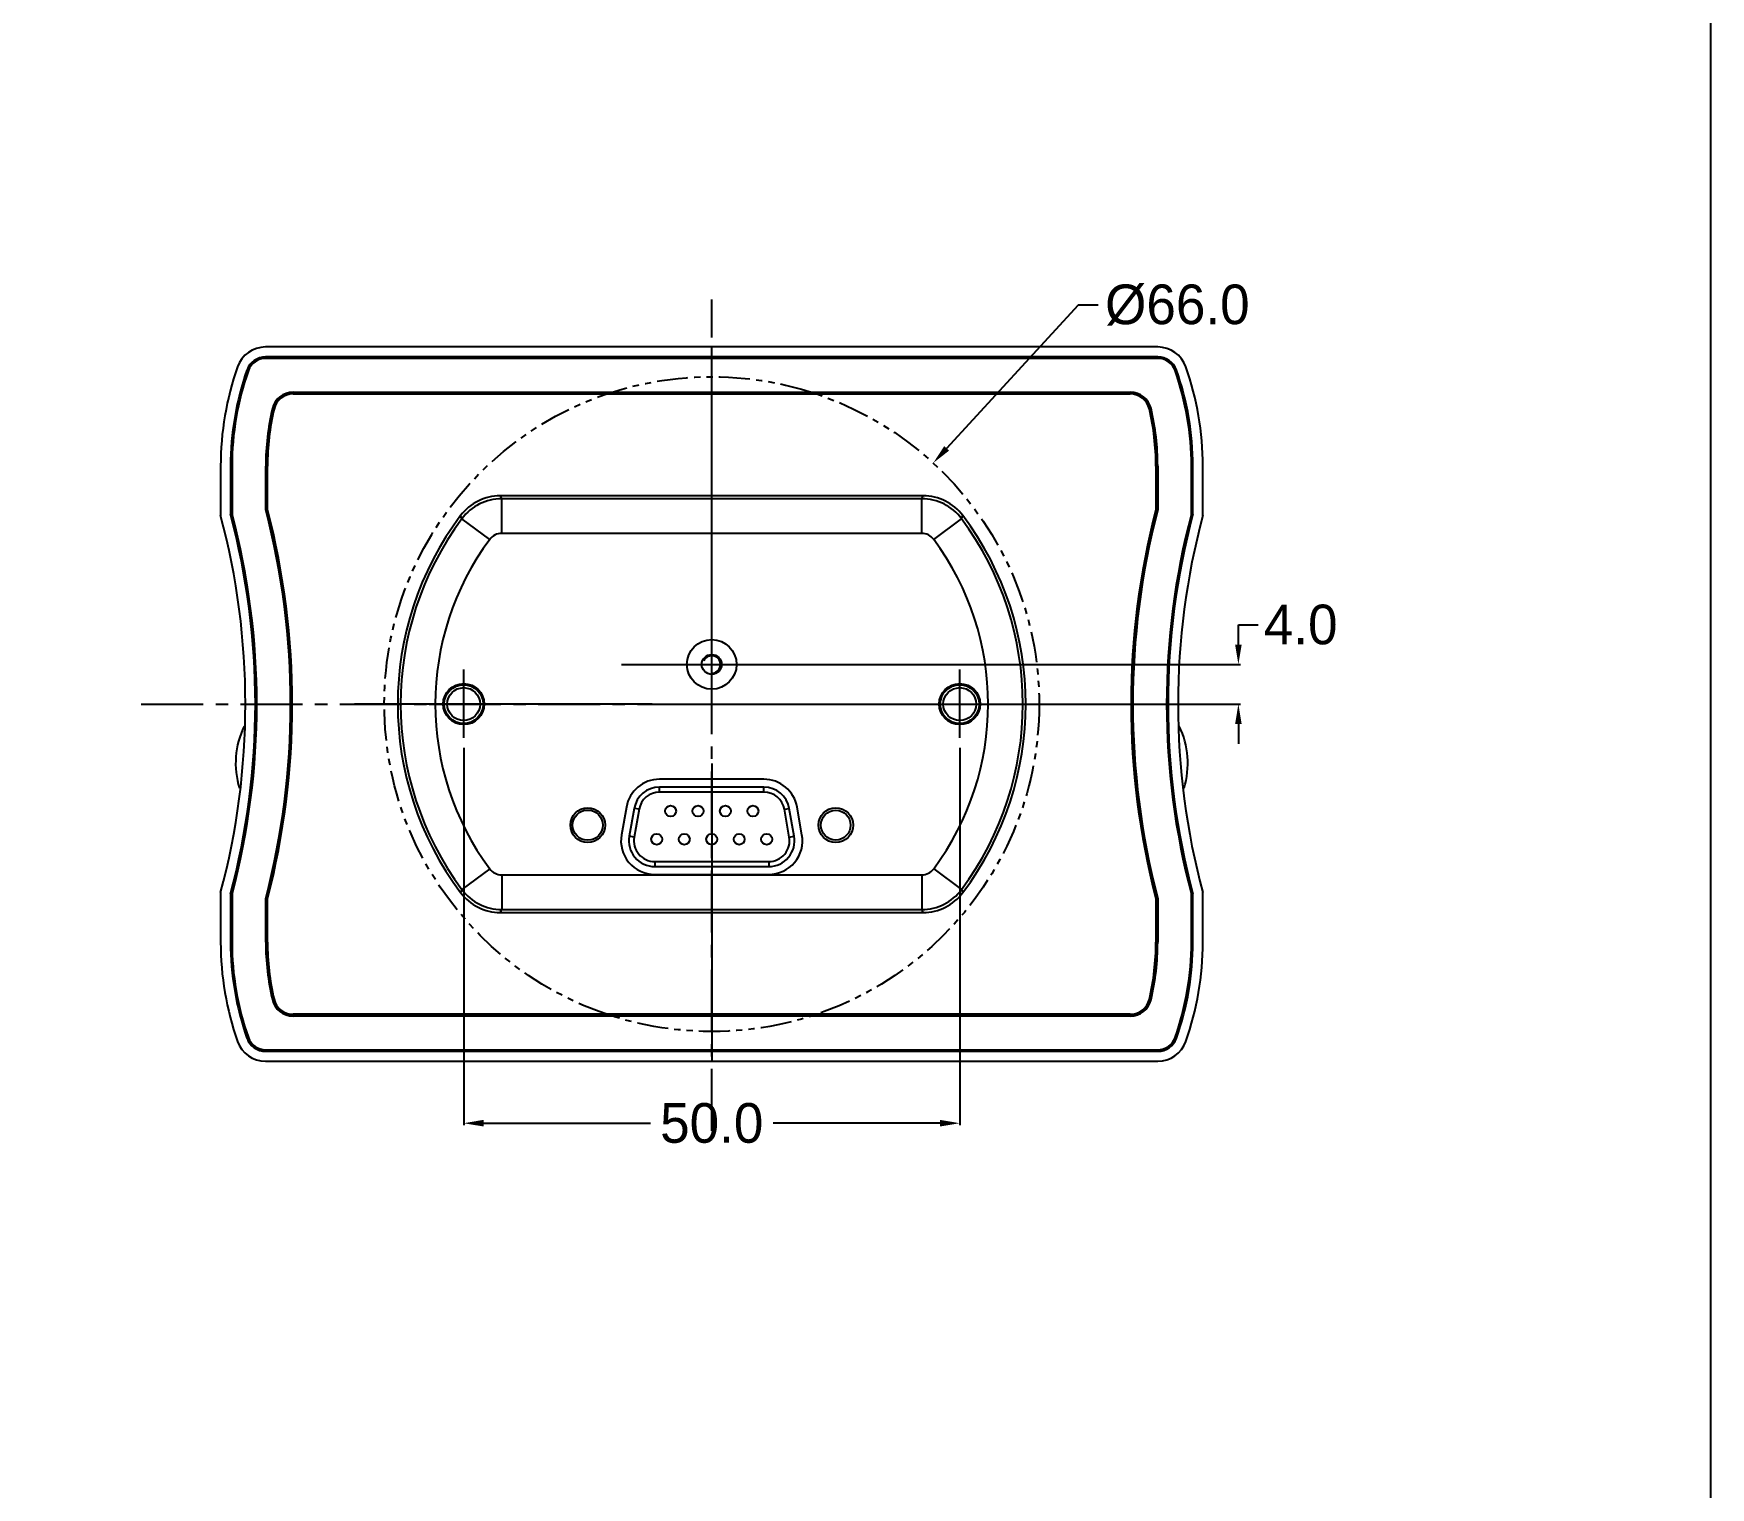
# Model space of a CAD drawing. Header units: millimetres. Extents: x 79 to 919, y 65 to 646.
# Drawn here: x 750.4 to 919.4, y 211.6 to 358.1 of the extents above; entities that cross this region are included whole.
import ezdxf

# ---------------------------------------------------------------- set-up
doc = ezdxf.new("R2010")
doc.units = ezdxf.units.MM
doc.linetypes.add('CENTER', pattern=[2, 1.25, -0.25, 0.25, -0.25])
doc.linetypes.add('PHANTOM2', pattern=[1.25, 0.625, -0.125, 0.125, -0.125, 0.125, -0.125])
doc.layers.add('02___PRT_ALL_AXES', color=7, linetype='Continuous')
doc.styles.get("Standard").update_dxf_attribs({"font": 'BareunDotumPro1.ttf'})
doc.dimstyles.get("Standard").update_dxf_attribs({"dimtxt": 4, "dimasz": 2, "dimexe": 0.2, "dimexo": 1, "dimgap": 0.09, "dimtad": 0, "dimtoh": 1, "dimdec": 1, "dimzin": 0, "dimdsep": 46, "dimtxsty": 'Standard', "dimcen": -3, "dimadec": 0, "dimazin": 0, "dimtfac": 1, "dimtdec": 1, "dimtofl": 0, "dimtmove": 0, "dimatfit": 3, "dimfxl": 0, "dimtolj": 1, "dimtzin": 0, "dimarcsym": 0})

# ---------------------------------------------------------------- blocks, each defined once
blk = doc.blocks.new('*D66')
at = {"color": 0, "lineweight": -2}
for p, q in [((793.74, 286.11), (793.74, 248.07)), ((843.74, 286.11), (843.74, 248.07)), ((795.74, 248.27), (812.55, 248.27)), ((841.74, 248.27), (824.92, 248.27))]:
    blk.add_line(p, q, dxfattribs=at)
at = {"color": 0}
for points in [[(795.74, 248.61), (795.74, 247.94), (793.74, 248.27)], [(841.74, 247.94), (841.74, 248.61), (843.74, 248.27)]]:
    blk.add_solid(points, dxfattribs=at)
at = {"layer": 'Defpoints', "color": 0}
for p in [(793.74, 287.11), (843.74, 287.11), (843.74, 248.27)]:
    blk.add_point(p, dxfattribs=at)
at = {"color": 0, "insert": (818.74, 248.27), "char_height": 4, "attachment_point": 5}
blk.add_mtext('\\A1;50.0', dxfattribs=at)
blk = doc.blocks.new('*D67')
at = {"color": 0, "lineweight": -2}
for p, q in [((871.82, 298.52), (873.82, 298.52)), ((871.82, 296.52), (871.82, 298.52)), ((809.65, 294.52), (872.02, 294.52)), ((834.65, 290.52), (872.02, 290.52)), ((871.82, 288.52), (871.82, 286.52))]:
    blk.add_line(p, q, dxfattribs=at)
at = {"color": 0}
for points in [[(871.49, 296.52), (872.15, 296.52), (871.82, 294.52)], [(872.15, 288.52), (871.49, 288.52), (871.82, 290.52)]]:
    blk.add_solid(points, dxfattribs=at)
at = {"layer": 'Defpoints', "color": 0}
for p in [(808.65, 294.52), (871.82, 294.52), (833.65, 290.52)]:
    blk.add_point(p, dxfattribs=at)
at = {"color": 0, "insert": (878.1, 298.52), "char_height": 4, "attachment_point": 5}
blk.add_mtext('\\A1;4.0', dxfattribs=at)
blk = doc.blocks.new('*D68')
at = {"color": 0, "lineweight": -2}
for p, q in [((855.68, 330.74), (842.41, 316.29)), ((857.68, 330.74), (855.68, 330.74))]:
    blk.add_line(p, q, dxfattribs=at)
at = {"color": 0}
for p, q in [((818.74, 296.52), (818.74, 326.52)), ((818.74, 287.52), (818.74, 293.52)), ((812.74, 290.52), (782.74, 290.52)), ((815.74, 290.52), (821.74, 290.52)), ((824.74, 290.52), (854.74, 290.52)), ((818.74, 284.52), (818.74, 254.52))]:
    blk.add_line(p, q, dxfattribs=at)
blk.add_solid([(842.17, 316.52), (842.66, 316.07), (841.06, 314.82)], dxfattribs=at)
at = {"layer": 'Defpoints', "color": 0}
for p in [(841.06, 314.82), (796.41, 266.22)]:
    blk.add_point(p, dxfattribs=at)
at = {"color": 0, "insert": (865.67, 330.74), "char_height": 4, "attachment_point": 5}
blk.add_mtext('\\A1;%%c66.0', dxfattribs=at)

msp = doc.modelspace()

# ---------------------------------------------------------------- linework, layer by layer
at = {"color": 1, "linetype": 'CENTER', "ltscale": 5}
for p, q in [((818.736, 247.489), (818.736, 331.293)), ((761.243, 290.518), (869.061, 290.518))]:
    msp.add_line(p, q, dxfattribs=at)
at = {"color": 7, "linetype": 'Continuous'}
for p, q in [((863.697, 326.518), (773.774, 326.518)), ((863.697, 325.518), (773.774, 325.518)), ((863.697, 325.368), (773.774, 325.368)), ((776.545, 321.968), (860.926, 321.968)), ((776.545, 321.818), (860.926, 321.818)), ((776.545, 321.818), (776.545, 321.79)), ((776.545, 321.79), (860.926, 321.79)), ((860.926, 321.818), (860.926, 321.79)), ((774.597, 320.272), (774.625, 320.266)), ((862.874, 320.272), (862.846, 320.266)), ((769.236, 314.518), (769.236, 309.518)), ((770.236, 314.518), (770.236, 309.65)), ((770.386, 314.518), (770.386, 309.669)), ((773.786, 310.108), (773.786, 314.518)), ((773.964, 314.518), (773.936, 314.518)), ((773.936, 310.127), (773.936, 314.518)), ((773.964, 310.131), (773.964, 314.518)), ((863.507, 314.518), (863.507, 310.131)), ((863.507, 314.518), (863.536, 314.518)), ((863.536, 314.518), (863.536, 310.127)), ((863.686, 314.518), (863.686, 310.108)), ((867.086, 309.669), (867.086, 314.518)), ((867.236, 309.65), (867.236, 314.518)), ((868.236, 309.518), (868.236, 314.518)), ((840.052, 311.518), (797.42, 311.518)), ((839.905, 311.226), (797.566, 311.226)), ((797.566, 307.731), (797.566, 311.226)), ((839.905, 307.731), (839.905, 311.226)), ((773.964, 310.131), (773.936, 310.127)), ((793.557, 309.209), (793.427, 309.524)), ((843.914, 309.209), (844.044, 309.524)), ((863.507, 310.131), (863.536, 310.127)), ((796.364, 307.126), (793.557, 309.209)), ((839.905, 307.731), (797.566, 307.731)), ((841.108, 307.126), (843.914, 309.209)), ((823.992, 282.948), (813.479, 282.948)), ((813.479, 281.648), (813.479, 282.148)), ((823.992, 282.148), (813.479, 282.148)), ((823.992, 281.648), (813.479, 281.648)), ((823.992, 281.648), (823.992, 282.148)), ((810.131, 280.139), (809.637, 277.339)), ((810.919, 280), (810.425, 277.2)), ((811.411, 279.913), (810.918, 277.113)), ((811.411, 279.913), (810.919, 280)), ((826.06, 279.913), (826.552, 280)), ((826.554, 277.113), (826.06, 279.913)), ((827.046, 277.2), (826.552, 280)), ((827.834, 277.339), (827.34, 280.139)), ((810.918, 277.113), (810.425, 277.2)), ((826.554, 277.113), (827.046, 277.2)), ((796.364, 273.911), (793.557, 271.828)), ((812.986, 274.648), (812.986, 274.148)), ((812.986, 274.648), (824.486, 274.648)), ((812.986, 274.148), (824.486, 274.148)), ((824.486, 274.648), (824.486, 274.148)), ((841.108, 273.911), (843.914, 271.828)), ((797.566, 273.306), (839.905, 273.306)), ((797.566, 273.306), (797.566, 269.811)), ((812.986, 273.348), (824.486, 273.348)), ((839.905, 273.306), (839.905, 269.811)), ((769.236, 271.518), (769.236, 266.518)), ((770.236, 271.387), (770.236, 266.518)), ((770.386, 271.368), (770.386, 266.518)), ((773.786, 266.518), (773.786, 270.929)), ((773.964, 270.906), (773.936, 270.91)), ((773.936, 266.518), (773.936, 270.91)), ((773.964, 266.518), (773.964, 270.906)), ((793.557, 271.828), (793.427, 271.513)), ((843.914, 271.828), (844.044, 271.513)), ((863.507, 270.906), (863.536, 270.91)), ((863.507, 270.906), (863.507, 266.518)), ((863.536, 270.91), (863.536, 266.518)), ((863.686, 270.929), (863.686, 266.518)), ((867.086, 266.518), (867.086, 271.368)), ((867.236, 266.518), (867.236, 271.387)), ((868.236, 266.518), (868.236, 271.518)), ((797.42, 269.518), (840.052, 269.518)), ((797.566, 269.811), (839.905, 269.811)), ((773.964, 266.518), (773.936, 266.518)), ((863.507, 266.518), (863.536, 266.518)), ((774.597, 260.764), (774.625, 260.771)), ((862.874, 260.764), (862.846, 260.771)), ((860.926, 259.247), (776.545, 259.247)), ((776.545, 259.218), (776.545, 259.247)), ((860.926, 259.218), (776.545, 259.218)), ((860.926, 259.068), (776.545, 259.068)), ((860.926, 259.218), (860.926, 259.247)), ((773.774, 255.668), (863.697, 255.668)), ((773.774, 255.518), (863.697, 255.518)), ((773.774, 254.518), (863.697, 254.518))]:
    msp.add_line(p, q, dxfattribs=at)
at = {"color": 1}
for p, q in [((818.736, 291.114), (818.736, 298.023)), ((815.263, 294.518), (821.592, 294.518)), ((793.736, 287.114), (793.736, 294.023)), ((843.736, 287.114), (843.736, 294.023)), ((790.263, 290.518), (796.592, 290.518)), ((840.263, 290.518), (846.592, 290.518))]:
    msp.add_line(p, q, dxfattribs=at)
msp.add_lwpolyline([(79.485, 646.03), (919.402, 646.03), (919.402, 64.992), (79.485, 64.992)], close=True)
at = {"color": 1, "linetype": 'PHANTOM2', "ltscale": 5}
msp.add_circle((818.736, 290.518), 33, dxfattribs=at)
at = {"color": 7, "linetype": 'Continuous'}
for centre, radius in [((818.736, 294.518), 2.5), ((793.736, 290.518), 2.068), ((793.736, 290.518), 1.958), ((843.736, 290.518), 2.068), ((843.736, 290.518), 1.958), ((793.736, 290.518), 1.658), ((843.736, 290.518), 1.658), ((806.236, 278.318), 1.75), ((814.586, 279.738), 0.55), ((817.356, 279.738), 0.55), ((820.116, 279.738), 0.55), ((822.886, 279.738), 0.55), ((831.236, 278.318), 1.75), ((813.196, 276.898), 0.55), ((815.966, 276.898), 0.55), ((818.736, 276.898), 0.55), ((821.506, 276.898), 0.55), ((824.276, 276.898), 0.55)]:
    msp.add_circle(centre, radius, dxfattribs=at)
for centre, radius, start, end in [((773.773, 323.523), 2.995, 89.98777, 160.57228), ((863.698, 323.523), 2.995, 19.42772, 90.01223), ((773.773, 323.523), 1.995, 90.50492, 160.05546), ((773.773, 323.523), 1.845, 89.98016, 160.5799), ((773.774, 323.544), 1.974, 90.00015, 90.52966), ((863.697, 323.544), 1.974, 89.47066, 89.99985), ((863.698, 323.523), 1.845, 19.4201, 90.01984), ((863.698, 323.523), 1.995, 19.94485, 89.49538), ((799.286, 314.518), 30.05, 160.56006, 180), ((799.286, 314.518), 29.05, 160.56006, 180), ((799.286, 314.518), 28.9, 160.56006, 180), ((773.753, 323.53), 1.974, 160.03069, 160.55991), ((838.186, 314.518), 28.9, 0, 19.43994), ((863.718, 323.53), 1.974, 19.44009, 19.96963), ((838.186, 314.518), 29.05, 0, 19.43994), ((838.186, 314.518), 30.05, 0, 19.43994), ((776.545, 319.818), 2.15, 90, 166.88062), ((776.545, 319.818), 2, 90, 166.88062), ((776.545, 319.818), 1.971, 90, 166.88062), ((860.926, 319.818), 2.15, 13.11938, 90), ((860.926, 319.818), 2, 13.11938, 90), ((860.926, 319.818), 1.971, 13.11938, 90), ((799.286, 314.518), 25.5, 166.88062, 180), ((799.286, 314.518), 25.35, 166.88062, 180), ((799.286, 314.518), 25.321, 166.88062, 180), ((838.186, 314.518), 25.321, 0, 13.11938), ((838.186, 314.518), 25.35, 0, 13.11938), ((838.186, 314.518), 25.5, 0, 13.11938), ((797.419, 306.526), 4.992, 89.9956, 143.10026), ((797.571, 306.223), 5.003, 90.05704, 143.35587), ((903.238, 364.387), 118.29, 206.54771, 206.70625), ((734.234, 364.387), 118.29, 333.29375, 333.45229), ((839.9, 306.223), 5.003, 36.64413, 89.94296), ((840.052, 306.526), 4.992, 36.89974, 90.0044), ((698.286, 290.518), 73.45, 345.00828, 14.99172), ((698.286, 290.518), 74.45, 345.10988, 14.89012), ((698.286, 290.518), 74.6, 345.12494, 14.87506), ((698.286, 290.518), 78, 345.45455, 14.54545), ((698.286, 290.518), 78.15, 345.46859, 14.53141), ((698.286, 290.518), 78.179, 345.47128, 14.52872), ((818.736, 290.518), 31.65, 143.09586, 216.90414), ((818.736, 290.518), 31.65, 323.09586, 36.90414), ((939.186, 290.518), 78.179, 165.47128, 194.52872), ((939.186, 290.518), 78.15, 165.46859, 194.53141), ((939.186, 290.518), 78, 165.45455, 194.54545), ((939.186, 290.518), 74.6, 165.12494, 194.87506), ((939.186, 290.518), 74.45, 165.10988, 194.89012), ((939.186, 290.518), 73.45, 165.00828, 194.99172), ((818.736, 290.518), 31.357, 143.41292, 216.58708), ((797.566, 306.233), 1.498, 89.99556, 143.41725), ((839.905, 306.233), 1.498, 36.58256, 90.00437), ((818.736, 290.518), 31.357, 323.41292, 36.58708), ((818.736, 290.518), 27.862, 143.41292, 216.58708), ((818.736, 290.518), 27.862, 323.41292, 36.58708), ((779.269, 284.558), 8.518, 153.96324, 197.16041), ((858.203, 284.558), 8.518, 342.83955, 26.03595), ((813.479, 279.548), 3.4, 90, 170), ((823.992, 279.548), 3.4, 10, 90), ((813.479, 279.548), 2.6, 90, 170), ((813.479, 279.548), 2.1, 90, 170), ((823.992, 279.548), 2.6, 10, 90), ((823.992, 279.548), 2.1, 10, 90), ((812.986, 276.748), 3.4, 170, 270), ((812.986, 276.748), 2.6, 170, 270), ((824.486, 276.748), 3.4, 270, 10), ((824.486, 276.748), 2.6, 270, 10), ((812.986, 276.748), 2.1, 170, 270), ((824.486, 276.748), 2.1, 270, 10), ((797.566, 274.804), 1.498, 216.58256, 270.00437), ((839.905, 274.804), 1.498, 269.99556, 323.41725), ((797.419, 274.511), 4.992, 216.89974, 270.0044), ((797.571, 274.814), 5.003, 216.64413, 269.94296), ((839.9, 274.814), 5.003, 270.05704, 323.35587), ((840.052, 274.511), 4.992, 269.9956, 323.10026), ((903.238, 216.65), 118.29, 153.29375, 153.45229), ((734.234, 216.649), 118.29, 26.54771, 26.70625), ((799.286, 266.518), 30.05, 180, 199.43994), ((799.286, 266.518), 29.05, 180, 199.43994), ((799.286, 266.518), 28.9, 180, 199.43994), ((799.286, 266.518), 25.5, 180, 193.11938), ((799.286, 266.518), 25.35, 180, 193.11938), ((799.286, 266.518), 25.321, 180, 193.11938), ((838.186, 266.518), 25.321, 346.88062, 0), ((838.186, 266.518), 25.35, 346.88062, 0), ((838.186, 266.518), 25.5, 346.88062, 0), ((838.186, 266.518), 28.9, 340.56006, 0), ((838.186, 266.518), 29.05, 340.56006, 0), ((838.186, 266.518), 30.05, 340.56006, 0), ((776.545, 261.218), 2.15, 193.11938, 270), ((776.545, 261.218), 2, 193.11938, 270), ((776.545, 261.218), 1.971, 193.11938, 270), ((860.926, 261.218), 1.971, 270, 346.88062), ((860.926, 261.218), 2, 270, 346.88062), ((860.926, 261.218), 2.15, 270, 346.88062), ((773.773, 257.513), 2.995, 199.42771, 270.01223), ((773.753, 257.507), 1.974, 199.44009, 199.96963), ((773.773, 257.513), 1.995, 199.94484, 269.49539), ((773.773, 257.513), 1.845, 199.4201, 270.01985), ((773.774, 257.492), 1.974, 269.47066, 269.99985), ((863.698, 257.513), 1.845, 269.98015, 340.5799), ((863.698, 257.513), 2.995, 269.98777, 340.57229), ((863.697, 257.492), 1.974, 270.00015, 270.52966), ((863.698, 257.513), 1.995, 270.50492, 340.05547), ((863.718, 257.507), 1.974, 340.03069, 340.55991)]:
    msp.add_arc(centre, radius, start, end, dxfattribs=at)
at = {"color": 1}
msp.add_arc((818.736, 294.518), 0.875, 267.40672, 155.77853, dxfattribs=at)
at = {"layer": '02___PRT_ALL_AXES', "color": 7, "linetype": 'Continuous'}
for centre, radius in [((818.736, 294.518), 1), ((806.236, 278.318), 1.525), ((831.236, 278.318), 1.5)]:
    msp.add_circle(centre, radius, dxfattribs=at)

# ---------------------------------------------------------------- dimensions: what is measured, and where the dimension line sits
at = {"color": 0}
dim = msp.add_diameter_dim_2p(p1=(796.412, 266.215), p2=(841.06, 314.822), dimstyle='Standard', dxfattribs=at)
dim.commit()
dim.dimension.update_dxf_attribs({"geometry": '*D68', "text_midpoint": (865.672, 330.735), "dimtype": 163})
dim = msp.add_linear_dim(base=(871.819, 294.518), p1=(833.654, 290.518), p2=(808.654, 294.518), angle=90, dimstyle='Standard', dxfattribs=at)
dim.commit()
dim.dimension.update_dxf_attribs({"geometry": '*D67', "text_midpoint": (878.1, 298.518)})
dim = msp.add_linear_dim(base=(843.736, 248.272), p1=(793.736, 287.114), p2=(843.736, 287.114), dimstyle='Standard', dxfattribs=at)
dim.commit()
dim.dimension.update_dxf_attribs({"geometry": '*D66', "text_midpoint": (818.736, 248.272)})

doc.saveas('drawing.dxf')
